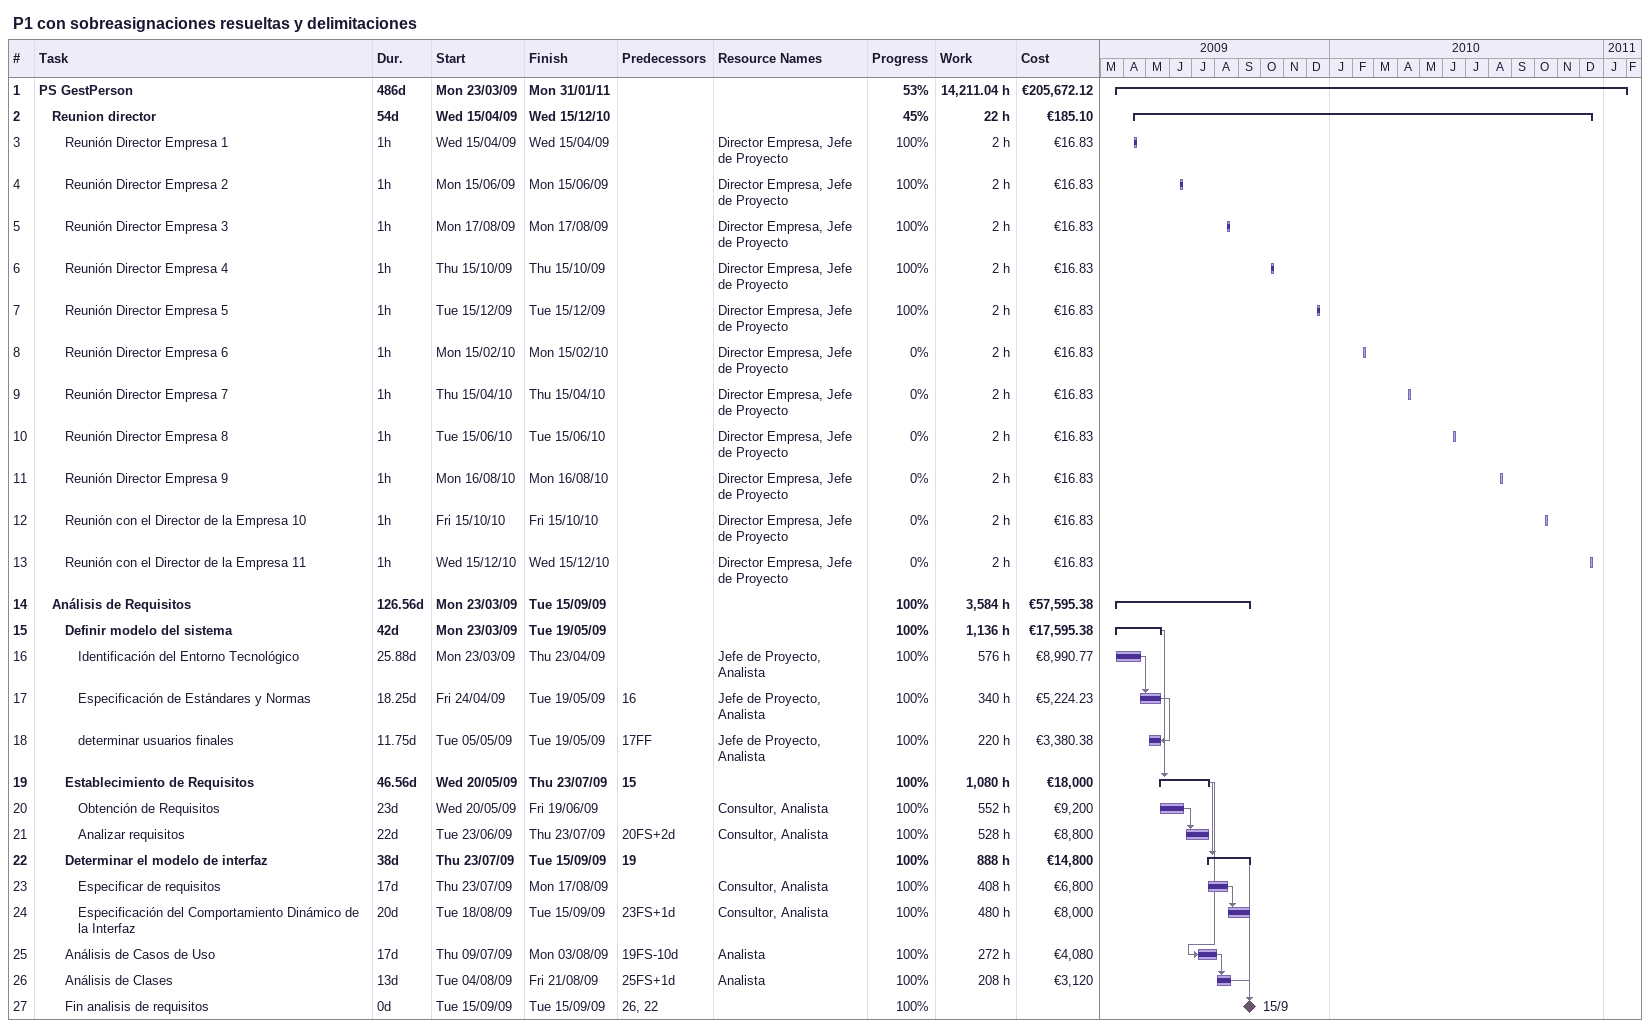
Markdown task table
P1 con sobreasignaciones resueltas y delimitaciones

| ID | Level | Task | Duration | Start | Finish | Predecessors | Resources | % complete | Work (h) | Cost (€) |
|---|---|---|---|---|---|---|---|---|---|---|
| 1 | 1 | **PS GestPerson** | 486d | 2009-03-23 | 2011-01-31 |  |  | 53 | 14211.04 | 205672.12 |
| 2 | 2 | **Reunion director** | 54d | 2009-04-15 | 2010-12-15 |  |  | 45 | 22 | 185.10 |
| 3 | 3 | Reunión Director Empresa 1 | 1h | 2009-04-15 | 2009-04-15 |  | Director Empresa, Jefe de Proyecto | 100 | 2 | 16.83 |
| 4 | 3 | Reunión Director Empresa 2 | 1h | 2009-06-15 | 2009-06-15 |  | Director Empresa, Jefe de Proyecto | 100 | 2 | 16.83 |
| 5 | 3 | Reunión Director Empresa 3 | 1h | 2009-08-17 | 2009-08-17 |  | Director Empresa, Jefe de Proyecto | 100 | 2 | 16.83 |
| 6 | 3 | Reunión Director Empresa 4 | 1h | 2009-10-15 | 2009-10-15 |  | Director Empresa, Jefe de Proyecto | 100 | 2 | 16.83 |
| 7 | 3 | Reunión Director Empresa 5 | 1h | 2009-12-15 | 2009-12-15 |  | Director Empresa, Jefe de Proyecto | 100 | 2 | 16.83 |
| 8 | 3 | Reunión Director Empresa 6 | 1h | 2010-02-15 | 2010-02-15 |  | Director Empresa, Jefe de Proyecto | 0 | 2 | 16.83 |
| 9 | 3 | Reunión Director Empresa 7 | 1h | 2010-04-15 | 2010-04-15 |  | Director Empresa, Jefe de Proyecto | 0 | 2 | 16.83 |
| 10 | 3 | Reunión Director Empresa 8 | 1h | 2010-06-15 | 2010-06-15 |  | Director Empresa, Jefe de Proyecto | 0 | 2 | 16.83 |
| 11 | 3 | Reunión Director Empresa 9 | 1h | 2010-08-16 | 2010-08-16 |  | Director Empresa, Jefe de Proyecto | 0 | 2 | 16.83 |
| 12 | 3 | Reunión con el Director de la Empresa 10 | 1h | 2010-10-15 | 2010-10-15 |  | Director Empresa, Jefe de Proyecto | 0 | 2 | 16.83 |
| 13 | 3 | Reunión con el Director de la Empresa 11 | 1h | 2010-12-15 | 2010-12-15 |  | Director Empresa, Jefe de Proyecto | 0 | 2 | 16.83 |
| 14 | 2 | **Análisis de Requisitos** | 126.56d | 2009-03-23 | 2009-09-15 |  |  | 100 | 3584 | 57595.38 |
| 15 | 3 | **Definir modelo del sistema** | 42d | 2009-03-23 | 2009-05-19 |  |  | 100 | 1136 | 17595.38 |
| 16 | 4 | Identificación del Entorno Tecnológico | 25.88d | 2009-03-23 | 2009-04-23 |  | Jefe de Proyecto, Analista | 100 | 576 | 8990.77 |
| 17 | 4 | Especificación de Estándares y Normas | 18.25d | 2009-04-24 | 2009-05-19 | 16 | Jefe de Proyecto, Analista | 100 | 340 | 5224.23 |
| 18 | 4 | determinar usuarios finales | 11.75d | 2009-05-05 | 2009-05-19 | 17FF | Jefe de Proyecto, Analista | 100 | 220 | 3380.38 |
| 19 | 3 | **Establecimiento de Requisitos** | 46.56d | 2009-05-20 | 2009-07-23 | 15 |  | 100 | 1080 | 18000 |
| 20 | 4 | Obtención de Requisitos | 23d | 2009-05-20 | 2009-06-19 |  | Consultor, Analista | 100 | 552 | 9200 |
| 21 | 4 | Analizar requisitos | 22d | 2009-06-23 | 2009-07-23 | 20FS+2d | Consultor, Analista | 100 | 528 | 8800 |
| 22 | 3 | **Determinar el modelo de interfaz** | 38d | 2009-07-23 | 2009-09-15 | 19 |  | 100 | 888 | 14800 |
| 23 | 4 | Especificar de requisitos | 17d | 2009-07-23 | 2009-08-17 |  | Consultor, Analista | 100 | 408 | 6800 |
| 24 | 4 | Especificación del Comportamiento Dinámico de la Interfaz | 20d | 2009-08-18 | 2009-09-15 | 23FS+1d | Consultor, Analista | 100 | 480 | 8000 |
| 25 | 3 | Análisis de Casos de Uso | 17d | 2009-07-09 | 2009-08-03 | 19FS-10d | Analista | 100 | 272 | 4080 |
| 26 | 3 | Análisis de Clases | 13d | 2009-08-04 | 2009-08-21 | 25FS+1d | Analista | 100 | 208 | 3120 |
| 27 | 3 | Fin analisis de requisitos | 0d | 2009-09-15 | 2009-09-15 | 26, 22 |  | 100 |  |  |
